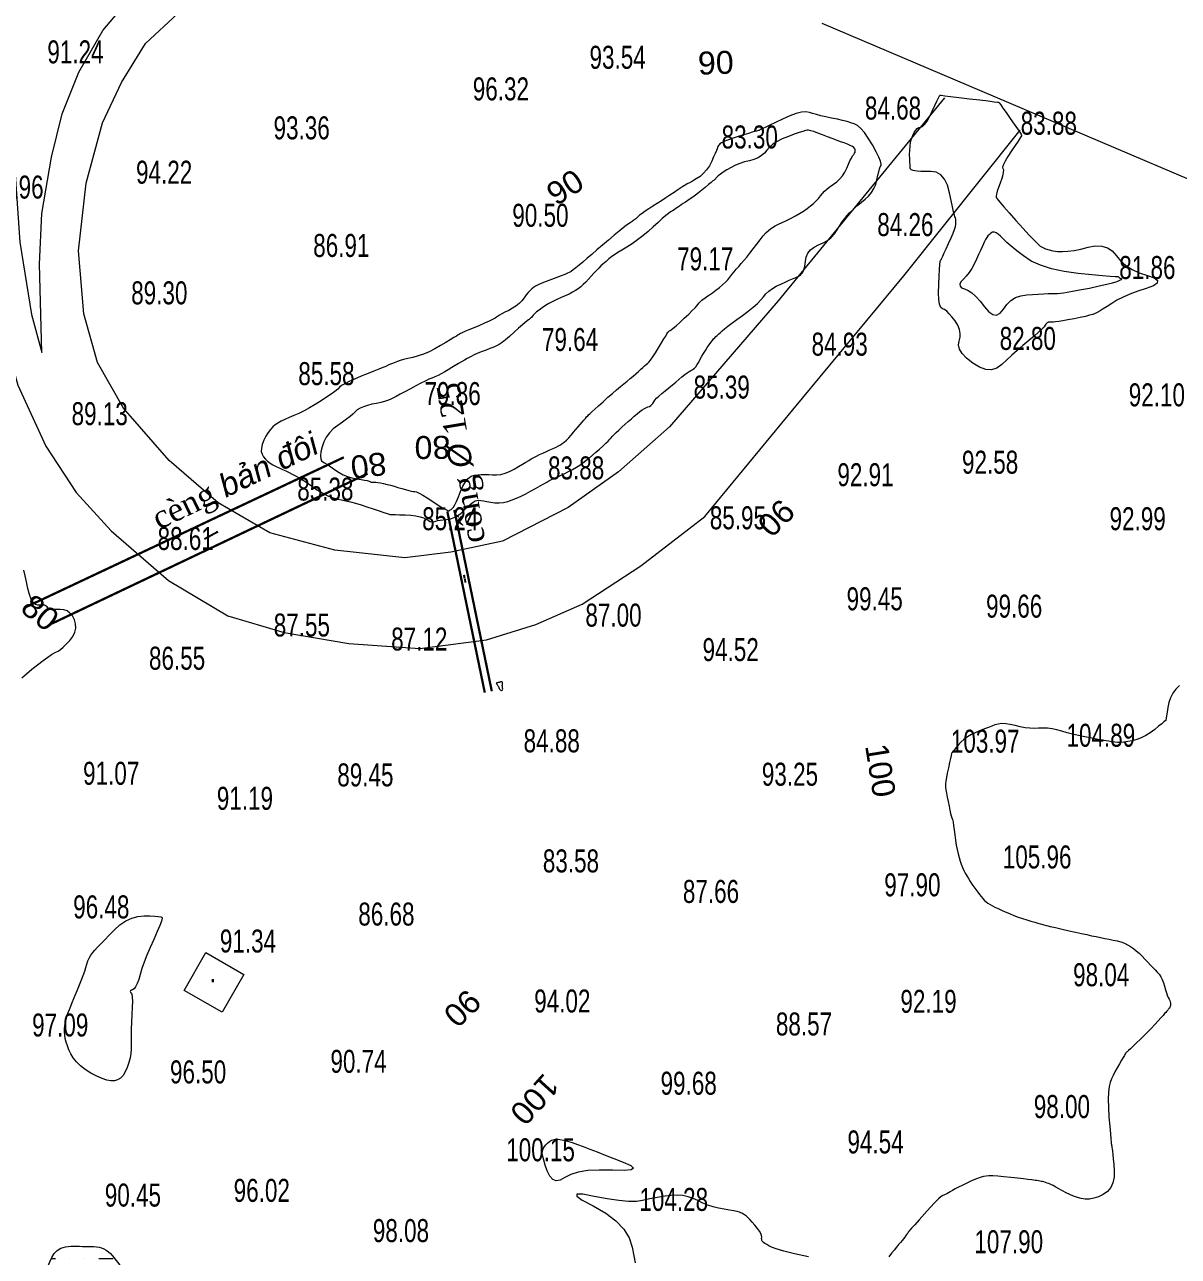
# Model space of a CAD drawing. Header units: metres. Extents: x 431726 to 434411, y 2469261 to 2472412.
# Drawn here: x 433082.1 to 433282.9, y 2471342.9 to 2471557.3 of the extents above; entities that cross this region are included whole.
import ezdxf
from ezdxf.enums import TextEntityAlignment as Align

# ---------------------------------------------------------------- set-up
doc = ezdxf.new("R2010")
doc.units = ezdxf.units.M
doc.header["$MEASUREMENT"] = 0
doc.linetypes.add('ACAD_ISO02W100', pattern=[15, 12, -3])
for name, color, linetype, lineweight in [('CAO DO', 8, 'Continuous', 18), ('cong-ks', 8, 'ACAD_ISO02W100', 18), ('duong nhua-ks', 8, 'Continuous', 18), ('GHICHUTHUYHE', 8, 'Continuous', 18), ('mat nuoc-ks', 8, 'DUONG_MEP_NUOC', 18), ('MH_DongMuc', 8, 'Continuous', 18), ('MH_DongMuc_Con', 8, 'Continuous', 18), ('nha cua-ks', 8, 'Continuous', 18)]:
    doc.layers.add(name, color=color, linetype=linetype, lineweight=lineweight)
doc.styles.add('ghi chu thuy he', font='VNTIMEI.TTF')
doc.styles.get("Standard").update_dxf_attribs({"font": 'arial.ttf'})
doc.styles.add('Style-STANDARD', font='STANDARD.shx')
doc.styles.add('THUY', font='VHARIALN.TTF')
doc.linetypes.add('DUONG_MEP_NUOC', pattern='A,0.2,[130,ltypeshp.shx,S=0.15,R=0,X=0,Y=0.15],0.05,[130,ltypeshp.shx,S=0.15,R=0,X=0,Y=0.15],1', length=1.25)
doc.dimstyles.get("Standard").update_dxf_attribs({"dimtxt": 0.18, "dimasz": 0.18, "dimexe": 0.18, "dimexo": 0.0625, "dimgap": 0.09, "dimtad": 0, "dimtih": 1, "dimtoh": 1, "dimdec": 4, "dimzin": 0, "dimdsep": 46, "dimtxsty": 'Standard', "dimcen": 0.09, "dimadec": 0, "dimazin": 0, "dimtfac": 1, "dimtdec": 4, "dimtofl": 0, "dimtmove": 0, "dimatfit": 3, "dimfxl": 1, "dimtolj": 1, "dimtzin": 0, "dimarcsym": 0})

# ---------------------------------------------------------------- blocks, each defined once
blk = doc.blocks.new('TerminatorOpen_0.5')
at = {"color": 0, "linetype": 'ByBlock', "lineweight": -2}
for q in [(-1, 0.25), (-1, 0), (-1, -0.25)]:
    blk.add_line((0, 0), q, dxfattribs=at)

msp = doc.modelspace()

# ---------------------------------------------------------------- hatches: boundary and pattern name
at = {"layer": 'mat nuoc-ks', "linetype": 'ACAD_ISO02W100'}
h = msp.add_hatch(dxfattribs=at)
h.set_pattern_fill('MUDST', color=8, scale=10, style=0)
edge = h.paths.add_edge_path()
edge.add_spline(control_points=[(433098.72, 2471309.45), (433102.47, 2471305.89), (433108.74, 2471300.28), (433116.8, 2471293.54), (433122.97, 2471291.61), (433127.12, 2471289.81), (433130.55, 2471291.77), (433133.35, 2471295.27), (433134.11, 2471300.7), (433136.2, 2471306.77), (433128.07, 2471315.87), (433115.46, 2471326.23), (433102.33, 2471335.78), (433096.24, 2471344.82), (433092.19, 2471344.51), (433086.98, 2471345.03), (433085.46, 2471338.15), (433083.49, 2471333.21), (433083.92, 2471326.14), (433091.17, 2471319.41), (433095.3, 2471312.7), (433098.72, 2471309.45)], knot_values=[0, 0, 0, 0, 15.511276, 25.548958, 30.628368, 35.254046, 37.902554, 41.80298, 48.307093, 54.379983, 59.186276, 82.328246, 104.726957, 108.609766, 112.403576, 116.186689, 122.733229, 129.180028, 133.174525, 142.909404, 157.045986, 157.045986, 157.045986, 157.045986], degree=3, periodic=0)
h.paths.add_polyline_path([(433105.41, 2471312.34), (433113.36, 2471312.34), (433113.36, 2471321.18), (433105.41, 2471321.18)], flags=24)

# ---------------------------------------------------------------- linework, layer by layer
at = {"layer": 'cong-ks', "color": 8, "ltscale": 0.05, "const_width": 0.4}
for points, elevation in [([(433137.68, 2471481.97), (433082.4, 2471455.93)], 79.42), ([(433086.84, 2471453.02), (433141.81, 2471479.13)], 79.82)]:
    msp.add_lwpolyline(points, dxfattribs=dict(at, elevation=elevation))
for points in [[(433162.21, 2471441), (433155.69, 2471472.55)], [(433163.43, 2471441.25), (433156.91, 2471472.81)]]:
    msp.add_lwpolyline(points, dxfattribs=at)
at = {"layer": 'duong nhua-ks', "color": 8, "lineweight": 0}
for points in [[(433080.35, 2471539.43), (433080.47, 2471531.19), (433081.27, 2471519.39), (433083.33, 2471506.82), (433085.08, 2471500.2), (433084.71, 2471515.6), (433085.12, 2471524.43), (433086.79, 2471534.21), (433088.64, 2471541.74), (433091.53, 2471549.02), (433095.7, 2471556.26), (433101.14, 2471562.67)], [(433242.23, 2471544.53), (433213.26, 2471509.21), (433194.37, 2471487.26), (433185.49, 2471479.42), (433176.7, 2471473.25), (433165.3, 2471467.4), (433156.31, 2471465.45), (433148.3, 2471464.47), (433136.11, 2471465.8), (433124.8, 2471468.84), (433115.81, 2471474.02), (433107.26, 2471481.4), (433099.33, 2471490.53), (433094.8, 2471498.49), (433092.39, 2471506.96), (433091.5, 2471517.93), (433092.84, 2471529.66), (433095.69, 2471540.18), (433098.98, 2471547.2), (433103.16, 2471553.98), (433108.77, 2471559.22)], [(433220.89, 2471557.52), (433251.04, 2471544.73), (433287.61, 2471529.15)], [(433073.98, 2471530), (433075.01, 2471518.32), (433076.6, 2471509.9), (433080.91, 2471494.55), (433085.79, 2471483.88), (433091.05, 2471475.82), (433097.18, 2471469.15), (433107.16, 2471460.5), (433117.46, 2471454.4), (433127.27, 2471451.45), (433138.52, 2471449.55), (433150.91, 2471448.69), (433162.49, 2471450.21), (433171.07, 2471452.88), (433179.17, 2471456.4), (433189.37, 2471463.06), (433200.54, 2471471.66), (433215.85, 2471490.24), (433235.17, 2471513.57), (433255.41, 2471538.89)]]:
    msp.add_lwpolyline(points, dxfattribs=at)
at = {"layer": 'mat nuoc-ks', "color": 8, "lineweight": 0, "start_tangent": (0.724939, -0.688813), "end_tangent": (0.724939, -0.688813)}
msp.add_spline([(433098.72, 2471309.45), (433110.25, 2471299.08), (433118.44, 2471293.27), (433123.18, 2471291.44), (433127.7, 2471290.47), (433130.07, 2471291.65), (433132.55, 2471294.66), (433134.38, 2471300.91), (433135.13, 2471306.93), (433132.44, 2471310.91), (433115.09, 2471326.23), (433098.62, 2471341.41), (433095.92, 2471344.2), (433092.16, 2471344.63), (433088.39, 2471344.31), (433085.37, 2471338.5), (433083.76, 2471332.26), (433084.08, 2471328.28), (433089.68, 2471320.32), (433098.72, 2471309.45)], degree=3, dxfattribs=at)
at = {"layer": 'MH_DongMuc_Con', "color": 8, "lineweight": 0}
for points, elevation in [([(433248.4, 2471544.16), (433249.83, 2471543.99), (433250.86, 2471543.86), (433251.48, 2471543.78), (433251.69, 2471543.76), (433251.78, 2471543.64), (433252.02, 2471543.3), (433252.41, 2471542.74), (433252.96, 2471541.96), (433253.66, 2471540.96), (433254.37, 2471539.95), (433254.92, 2471539.15), (433255.32, 2471538.57), (433255.57, 2471538.21), (433255.66, 2471538.05), (433255.61, 2471537.91), (433255.41, 2471537.55), (433255.05, 2471537), (433254.55, 2471536.24), (433253.9, 2471535.28), (433253.26, 2471534.31), (433252.78, 2471533.52), (433252.48, 2471532.91), (433252.35, 2471532.47), (433252.4, 2471532.22), (433252.48, 2471531.99), (433252.47, 2471531.62), (433252.37, 2471531.11), (433252.19, 2471530.47), (433251.91, 2471529.69), (433251.63, 2471528.91), (433251.42, 2471528.28), (433251.29, 2471527.78), (433251.23, 2471527.43), (433251.25, 2471527.21), (433251.43, 2471526.94), (433251.86, 2471526.39), (433252.55, 2471525.58), (433253.49, 2471524.51), (433254.68, 2471523.17), (433255.9, 2471521.81), (433256.93, 2471520.69), (433257.78, 2471519.81), (433258.44, 2471519.16), (433258.91, 2471518.74), (433259.34, 2471518.47), (433259.84, 2471518.24), (433260.44, 2471518.05), (433261.12, 2471517.9), (433261.9, 2471517.8), (433262.76, 2471517.76), (433263.73, 2471517.82), (433264.79, 2471517.96), (433265.96, 2471518.2), (433267.23, 2471518.53), (433268.48, 2471518.77), (433269.6, 2471518.74), (433270.59, 2471518.45), (433271.45, 2471517.88), (433272.17, 2471517.04), (433272.91, 2471516.13), (433273.82, 2471515.33), (433274.9, 2471514.64), (433276.14, 2471514.06), (433277.55, 2471513.59), (433278.74, 2471513.18), (433279.31, 2471512.75), (433279.27, 2471512.3), (433278.62, 2471511.84), (433277.36, 2471511.37), (433275.87, 2471510.88), (433274.52, 2471510.37), (433273.31, 2471509.85), (433272.26, 2471509.31), (433271.35, 2471508.76), (433270.56, 2471508.24), (433269.88, 2471507.8), (433269.31, 2471507.45), (433268.83, 2471507.19), (433268.46, 2471507), (433268.06, 2471506.85), (433267.5, 2471506.68), (433266.76, 2471506.5), (433265.86, 2471506.29), (433264.79, 2471506.07), (433263.73, 2471505.87), (433262.84, 2471505.71), (433262.12, 2471505.59), (433261.58, 2471505.52), (433261.22, 2471505.5), (433260.96, 2471505.5), (433260.74, 2471505.49), (433260.56, 2471505.49), (433260.41, 2471505.48), (433260.3, 2471505.48), (433260.21, 2471505.45), (433260.11, 2471505.39), (433260, 2471505.28), (433259.89, 2471505.14), (433259.77, 2471504.95), (433259.56, 2471504.68), (433259.17, 2471504.28), (433258.59, 2471503.74), (433257.83, 2471503.08), (433256.89, 2471502.28), (433255.88, 2471501.42), (433254.91, 2471500.57), (433253.98, 2471499.74), (433253.09, 2471498.93), (433252.24, 2471498.13), (433251.37, 2471497.5), (433250.43, 2471497.22), (433249.41, 2471497.26), (433248.31, 2471497.65), (433247.15, 2471498.37), (433246.09, 2471499.23), (433245.32, 2471500.04), (433244.85, 2471500.81), (433244.67, 2471501.53), (433244.78, 2471502.2), (433244.96, 2471502.86), (433244.98, 2471503.54), (433244.83, 2471504.24), (433244.53, 2471504.97), (433244.07, 2471505.71), (433243.54, 2471506.4), (433243.06, 2471506.96), (433242.63, 2471507.38), (433242.24, 2471507.67), (433241.89, 2471507.82), (433241.6, 2471508.06), (433241.39, 2471508.61), (433241.26, 2471509.46), (433241.2, 2471510.61), (433241.22, 2471512.07), (433241.28, 2471513.52), (433241.34, 2471514.67), (433241.4, 2471515.5), (433241.46, 2471516.02), (433241.52, 2471516.23), (433241.57, 2471516.28), (433241.62, 2471516.34), (433241.66, 2471516.39), (433241.69, 2471516.44), (433241.72, 2471516.5), (433241.79, 2471516.64), (433241.94, 2471516.99), (433242.19, 2471517.53), (433242.53, 2471518.26), (433242.96, 2471519.19), (433243.39, 2471520.14), (433243.73, 2471520.95), (433243.98, 2471521.63), (433244.14, 2471522.16), (433244.21, 2471522.55), (433244.22, 2471522.86), (433244.21, 2471523.14), (433244.18, 2471523.39), (433244.13, 2471523.62), (433244.05, 2471523.81), (433243.95, 2471524.13), (433243.8, 2471524.7), (433243.62, 2471525.54), (433243.39, 2471526.64), (433243.12, 2471528), (433242.75, 2471529.34), (433242.24, 2471530.38), (433241.58, 2471531.13), (433240.78, 2471531.57), (433239.83, 2471531.72), (433238.89, 2471531.72), (433238.11, 2471531.74), (433237.5, 2471531.77), (433237.06, 2471531.82), (433236.78, 2471531.87), (433236.6, 2471531.94), (433236.45, 2471532.03), (433236.35, 2471532.12), (433236.28, 2471532.24), (433236.26, 2471532.36), (433236.24, 2471532.56), (433236.23, 2471532.89), (433236.22, 2471533.34), (433236.2, 2471533.93), (433236.17, 2471534.64), (433236.18, 2471535.4), (433236.23, 2471536.11), (433236.34, 2471536.79), (433236.5, 2471537.41), (433236.72, 2471538), (433236.96, 2471538.51), (433237.22, 2471538.91), (433237.5, 2471539.2), (433237.79, 2471539.37), (433238.09, 2471539.44), (433238.42, 2471539.56), (433238.78, 2471539.89), (433239.19, 2471540.45), (433239.63, 2471541.22), (433240.11, 2471542.22), (433240.56, 2471543.21), (433240.92, 2471543.98), (433241.18, 2471544.54), (433241.35, 2471544.87), (433241.42, 2471544.99), (433241.64, 2471544.97), (433242.27, 2471544.9), (433243.3, 2471544.78), (433244.73, 2471544.6), (433246.57, 2471544.38), (433248.4, 2471544.16)], 84), ([(433212.83, 2471540.25), (433211.84, 2471539.78), (433211.11, 2471539.44), (433210.63, 2471539.22), (433210.4, 2471539.12), (433210.3, 2471539.08), (433210.22, 2471539.04), (433210.15, 2471539.01), (433210.11, 2471538.97), (433210.08, 2471538.94), (433210.04, 2471538.91), (433209.96, 2471538.87), (433209.85, 2471538.84), (433209.7, 2471538.8), (433209.52, 2471538.75), (433209.23, 2471538.68), (433208.77, 2471538.54), (433208.12, 2471538.35), (433207.29, 2471538.09), (433206.29, 2471537.78), (433205.29, 2471537.45), (433204.48, 2471537.16), (433203.85, 2471536.91), (433203.41, 2471536.69), (433203.15, 2471536.51), (433203.01, 2471536.36), (433202.89, 2471536.21), (433202.8, 2471536.08), (433202.74, 2471535.96), (433202.7, 2471535.84), (433202.64, 2471535.66), (433202.52, 2471535.34), (433202.32, 2471534.87), (433202.05, 2471534.26), (433201.71, 2471533.51), (433201.31, 2471532.72), (433200.83, 2471532.02), (433200.29, 2471531.4), (433199.68, 2471530.87), (433199, 2471530.42), (433198.35, 2471530.05), (433197.84, 2471529.76), (433197.45, 2471529.55), (433197.2, 2471529.41), (433197.08, 2471529.35), (433196.96, 2471529.29), (433196.7, 2471529.12), (433196.32, 2471528.87), (433195.8, 2471528.52), (433195.16, 2471528.08), (433194.44, 2471527.6), (433193.71, 2471527.11), (433192.98, 2471526.63), (433192.23, 2471526.16), (433191.47, 2471525.68), (433190.76, 2471525.23), (433190.13, 2471524.81), (433189.59, 2471524.43), (433189.15, 2471524.09), (433188.8, 2471523.78), (433188.49, 2471523.5), (433188.18, 2471523.24), (433187.86, 2471523), (433187.54, 2471522.78), (433187.23, 2471522.58), (433186.83, 2471522.31), (433186.28, 2471521.9), (433185.59, 2471521.34), (433184.74, 2471520.64), (433183.74, 2471519.78), (433182.7, 2471518.89), (433181.74, 2471518.06), (433180.85, 2471517.29), (433180.04, 2471516.6), (433179.3, 2471515.96), (433178.65, 2471515.41), (433178.08, 2471514.95), (433177.61, 2471514.59), (433177.22, 2471514.32), (433176.92, 2471514.15), (433176.6, 2471514), (433176.12, 2471513.81), (433175.5, 2471513.56), (433174.74, 2471513.26), (433173.83, 2471512.92), (433172.92, 2471512.57), (433172.15, 2471512.25), (433171.52, 2471511.97), (433171.04, 2471511.73), (433170.7, 2471511.52), (433170.41, 2471511.3), (433170.11, 2471511.01), (433169.78, 2471510.65), (433169.44, 2471510.23), (433169.07, 2471509.73), (433168.65, 2471509.22), (433168.18, 2471508.74), (433167.64, 2471508.3), (433167.03, 2471507.9), (433166.37, 2471507.54), (433165.72, 2471507.22), (433165.19, 2471506.94), (433164.76, 2471506.7), (433164.45, 2471506.5), (433164.25, 2471506.34), (433164.01, 2471506.18), (433163.58, 2471505.95), (433162.97, 2471505.65), (433162.16, 2471505.3), (433161.18, 2471504.87), (433160.2, 2471504.46), (433159.42, 2471504.14), (433158.85, 2471503.9), (433158.49, 2471503.75), (433158.32, 2471503.68), (433158.25, 2471503.65), (433158.14, 2471503.59), (433157.99, 2471503.51), (433157.81, 2471503.4), (433157.6, 2471503.27), (433157.29, 2471503.08), (433156.82, 2471502.8), (433156.2, 2471502.43), (433155.43, 2471501.96), (433154.5, 2471501.4), (433153.51, 2471500.84), (433152.52, 2471500.35), (433151.56, 2471499.94), (433150.6, 2471499.61), (433149.67, 2471499.36), (433148.81, 2471499.16), (433148.08, 2471498.97), (433147.49, 2471498.81), (433147.04, 2471498.67), (433146.72, 2471498.55), (433146.45, 2471498.43), (433146.14, 2471498.3), (433145.79, 2471498.15), (433145.4, 2471497.98), (433144.97, 2471497.8), (433144.44, 2471497.58), (433143.74, 2471497.29), (433142.89, 2471496.95), (433141.88, 2471496.54), (433140.7, 2471496.07), (433139.55, 2471495.59), (433138.59, 2471495.16), (433137.84, 2471494.78), (433137.29, 2471494.44), (433136.93, 2471494.15), (433136.6, 2471493.84), (433136.12, 2471493.45), (433135.47, 2471492.98), (433134.67, 2471492.43), (433133.71, 2471491.79), (433132.69, 2471491.15), (433131.71, 2471490.57), (433130.76, 2471490.06), (433129.85, 2471489.61), (433128.98, 2471489.24), (433128.16, 2471488.9), (433127.43, 2471488.57), (433126.78, 2471488.24), (433126.21, 2471487.92), (433125.73, 2471487.61), (433125.3, 2471487.26), (433124.89, 2471486.81), (433124.49, 2471486.28), (433124.11, 2471485.66), (433123.76, 2471484.95), (433123.47, 2471484.22), (433123.32, 2471483.57), (433123.31, 2471482.99), (433123.43, 2471482.49), (433123.68, 2471482.05), (433124.02, 2471481.66), (433124.41, 2471481.3), (433124.85, 2471480.97), (433125.34, 2471480.66), (433125.87, 2471480.39), (433126.43, 2471480.13), (433127, 2471479.86), (433127.56, 2471479.6), (433128.13, 2471479.33), (433128.7, 2471479.06), (433129.28, 2471478.76), (433129.91, 2471478.4), (433130.58, 2471477.99), (433131.28, 2471477.53), (433132.02, 2471477.01), (433132.75, 2471476.49), (433133.41, 2471476.06), (433134, 2471475.7), (433134.53, 2471475.42), (433134.99, 2471475.21), (433135.46, 2471475.04), (433135.99, 2471474.87), (433136.6, 2471474.7), (433137.27, 2471474.54), (433138.01, 2471474.37), (433138.83, 2471474.19), (433139.71, 2471473.96), (433140.67, 2471473.68), (433141.7, 2471473.36), (433142.8, 2471473), (433143.82, 2471472.65), (433144.62, 2471472.38), (433145.19, 2471472.19), (433145.54, 2471472.07), (433145.66, 2471472.03), (433145.77, 2471472.02), (433146.1, 2471472.01), (433146.64, 2471471.99), (433147.39, 2471471.97), (433148.35, 2471471.94), (433149.35, 2471471.88), (433150.22, 2471471.78), (433150.95, 2471471.63), (433151.55, 2471471.43), (433152.02, 2471471.19), (433152.39, 2471470.96), (433152.72, 2471470.81), (433153.01, 2471470.72), (433153.25, 2471470.71), (433153.45, 2471470.78), (433153.67, 2471470.87), (433153.99, 2471470.96), (433154.42, 2471471.04), (433154.94, 2471471.1), (433155.57, 2471471.16), (433156.23, 2471471.27), (433156.88, 2471471.49), (433157.51, 2471471.83), (433158.11, 2471472.27), (433158.7, 2471472.83), (433159.25, 2471473.39), (433159.74, 2471473.83), (433160.16, 2471474.16), (433160.51, 2471474.37), (433160.81, 2471474.47), (433161.11, 2471474.48), (433161.51, 2471474.46), (433162, 2471474.4), (433162.58, 2471474.3), (433163.25, 2471474.17), (433163.97, 2471474.06), (433164.71, 2471474.04), (433165.45, 2471474.11), (433166.2, 2471474.28), (433166.96, 2471474.54), (433167.74, 2471474.86), (433168.54, 2471475.23), (433169.36, 2471475.63), (433170.19, 2471476.07), (433171.04, 2471476.54), (433171.84, 2471477), (433172.49, 2471477.37), (433173, 2471477.66), (433173.37, 2471477.86), (433173.6, 2471477.98), (433173.83, 2471478.08), (433174.18, 2471478.25), (433174.66, 2471478.48), (433175.27, 2471478.76), (433176.01, 2471479.11), (433176.78, 2471479.48), (433177.5, 2471479.86), (433178.15, 2471480.24), (433178.75, 2471480.62), (433179.29, 2471481), (433179.82, 2471481.4), (433180.37, 2471481.84), (433180.94, 2471482.32), (433181.54, 2471482.84), (433182.17, 2471483.39), (433182.76, 2471483.93), (433183.26, 2471484.4), (433183.66, 2471484.79), (433183.97, 2471485.1), (433184.19, 2471485.34), (433184.4, 2471485.58), (433184.69, 2471485.89), (433185.07, 2471486.26), (433185.52, 2471486.69), (433186.07, 2471487.2), (433186.64, 2471487.72), (433187.19, 2471488.22), (433187.73, 2471488.69), (433188.24, 2471489.14), (433188.74, 2471489.55), (433189.2, 2471489.93), (433189.63, 2471490.23), (433190, 2471490.47), (433190.34, 2471490.64), (433190.62, 2471490.74), (433190.88, 2471490.83), (433191.11, 2471490.96), (433191.31, 2471491.13), (433191.49, 2471491.34), (433191.64, 2471491.6), (433191.82, 2471491.89), (433192.12, 2471492.24), (433192.52, 2471492.63), (433193.02, 2471493.07), (433193.62, 2471493.56), (433194.26, 2471494.07), (433194.88, 2471494.56), (433195.46, 2471495.04), (433196.01, 2471495.5), (433196.53, 2471495.95), (433197.01, 2471496.36), (433197.42, 2471496.68), (433197.78, 2471496.93), (433198.07, 2471497.1), (433198.3, 2471497.18), (433198.51, 2471497.28), (433198.73, 2471497.46), (433198.96, 2471497.73), (433199.2, 2471498.1), (433199.45, 2471498.55), (433199.71, 2471499.05), (433199.99, 2471499.55), (433200.29, 2471500.06), (433200.61, 2471500.56), (433200.94, 2471501.07), (433201.27, 2471501.54), (433201.56, 2471501.95), (433201.82, 2471502.29), (433202.05, 2471502.57), (433202.24, 2471502.78), (433202.44, 2471502.97), (433202.67, 2471503.18), (433202.93, 2471503.43), (433203.22, 2471503.69), (433203.54, 2471503.99), (433203.95, 2471504.34), (433204.51, 2471504.78), (433205.22, 2471505.32), (433206.07, 2471505.94), (433207.08, 2471506.66), (433208.08, 2471507.41), (433208.95, 2471508.1), (433209.68, 2471508.75), (433210.28, 2471509.36), (433210.73, 2471509.91), (433211.16, 2471510.43), (433211.67, 2471510.91), (433212.27, 2471511.35), (433212.95, 2471511.76), (433213.72, 2471512.13), (433214.49, 2471512.46), (433215.18, 2471512.77), (433215.8, 2471513.03), (433216.34, 2471513.26), (433216.79, 2471513.46), (433217.18, 2471513.7), (433217.49, 2471514.08), (433217.74, 2471514.59), (433217.91, 2471515.24), (433218.01, 2471516.02), (433218.15, 2471516.82), (433218.45, 2471517.5), (433218.91, 2471518.08), (433219.53, 2471518.56), (433220.31, 2471518.92), (433221.13, 2471519.28), (433221.86, 2471519.72), (433222.51, 2471520.25), (433223.08, 2471520.87), (433223.56, 2471521.57), (433224, 2471522.29), (433224.44, 2471522.94), (433224.86, 2471523.52), (433225.28, 2471524.04), (433225.7, 2471524.5), (433226.14, 2471524.93), (433226.63, 2471525.38), (433227.17, 2471525.86), (433227.76, 2471526.35), (433228.4, 2471526.87), (433229.01, 2471527.42), (433229.53, 2471528.04), (433229.95, 2471528.73), (433230.26, 2471529.47), (433230.47, 2471530.28), (433230.63, 2471531.05), (433230.79, 2471531.68), (433230.93, 2471532.17), (433231.06, 2471532.52), (433231.19, 2471532.74), (433231.23, 2471533), (433231.1, 2471533.49), (433230.8, 2471534.21), (433230.33, 2471535.16), (433229.68, 2471536.34), (433228.97, 2471537.52), (433228.3, 2471538.48), (433227.67, 2471539.22), (433227.08, 2471539.74), (433226.53, 2471540.03), (433225.95, 2471540.21), (433225.27, 2471540.4), (433224.48, 2471540.6), (433223.59, 2471540.8), (433222.59, 2471541.01), (433221.6, 2471541.22), (433220.71, 2471541.42), (433219.94, 2471541.62), (433219.27, 2471541.81), (433218.71, 2471542), (433218.12, 2471542.1), (433217.36, 2471542.04), (433216.43, 2471541.81), (433215.33, 2471541.41), (433214.06, 2471540.84), (433212.83, 2471540.25)], 84), ([(433220.18, 2471538.41), (433219.5, 2471538.65), (433218.96, 2471538.81), (433218.57, 2471538.9), (433218.32, 2471538.91), (433218.04, 2471538.84), (433217.58, 2471538.7), (433216.92, 2471538.48), (433216.08, 2471538.19), (433215.05, 2471537.82), (433214, 2471537.4), (433213.1, 2471536.95), (433212.35, 2471536.47), (433211.75, 2471535.97), (433211.31, 2471535.43), (433210.89, 2471534.92), (433210.38, 2471534.47), (433209.77, 2471534.11), (433209.07, 2471533.81), (433208.27, 2471533.59), (433207.44, 2471533.38), (433206.63, 2471533.11), (433205.85, 2471532.79), (433205.1, 2471532.42), (433204.37, 2471531.99), (433203.73, 2471531.57), (433203.22, 2471531.22), (433202.84, 2471530.95), (433202.6, 2471530.75), (433202.49, 2471530.62), (433202.45, 2471530.53), (433202.4, 2471530.46), (433202.35, 2471530.4), (433202.3, 2471530.35), (433202.25, 2471530.31), (433202.14, 2471530.23), (433201.92, 2471530.06), (433201.59, 2471529.78), (433201.14, 2471529.42), (433200.59, 2471528.95), (433199.99, 2471528.46), (433199.43, 2471528.01), (433198.91, 2471527.61), (433198.42, 2471527.25), (433197.96, 2471526.93), (433197.54, 2471526.65), (433197.14, 2471526.38), (433196.76, 2471526.13), (433196.42, 2471525.89), (433196.09, 2471525.67), (433195.78, 2471525.46), (433195.47, 2471525.25), (433195.17, 2471525.05), (433194.86, 2471524.86), (433194.56, 2471524.67), (433194.2, 2471524.41), (433193.71, 2471524.03), (433193.11, 2471523.51), (433192.39, 2471522.86), (433191.54, 2471522.08), (433190.64, 2471521.27), (433189.72, 2471520.5), (433188.8, 2471519.8), (433187.87, 2471519.15), (433186.94, 2471518.56), (433186.07, 2471518.04), (433185.35, 2471517.59), (433184.77, 2471517.21), (433184.34, 2471516.91), (433184.05, 2471516.69), (433183.82, 2471516.49), (433183.58, 2471516.28), (433183.31, 2471516.06), (433183.03, 2471515.82), (433182.74, 2471515.56), (433182.41, 2471515.27), (433182.05, 2471514.91), (433181.65, 2471514.5), (433181.22, 2471514.03), (433180.75, 2471513.5), (433180.27, 2471512.96), (433179.81, 2471512.47), (433179.35, 2471512.04), (433178.91, 2471511.65), (433178.48, 2471511.31), (433178.02, 2471511), (433177.49, 2471510.69), (433176.9, 2471510.38), (433176.23, 2471510.07), (433175.5, 2471509.76), (433174.75, 2471509.44), (433174.05, 2471509.11), (433173.38, 2471508.75), (433172.76, 2471508.38), (433172.18, 2471507.98), (433171.67, 2471507.6), (433171.24, 2471507.26), (433170.89, 2471506.96), (433170.63, 2471506.71), (433170.45, 2471506.5), (433170.32, 2471506.32), (433170.19, 2471506.17), (433170.06, 2471506.05), (433169.93, 2471505.95), (433169.8, 2471505.87), (433169.6, 2471505.74), (433169.25, 2471505.45), (433168.75, 2471505.02), (433168.1, 2471504.45), (433167.31, 2471503.72), (433166.5, 2471502.99), (433165.8, 2471502.4), (433165.21, 2471501.93), (433164.74, 2471501.61), (433164.38, 2471501.41), (433164.03, 2471501.27), (433163.59, 2471501.09), (433163.07, 2471500.88), (433162.45, 2471500.64), (433161.74, 2471500.36), (433161.02, 2471500.07), (433160.35, 2471499.78), (433159.73, 2471499.48), (433159.17, 2471499.19), (433158.66, 2471498.9), (433158.16, 2471498.59), (433157.63, 2471498.27), (433157.07, 2471497.93), (433156.48, 2471497.57), (433155.86, 2471497.19), (433155.24, 2471496.83), (433154.64, 2471496.5), (433154.07, 2471496.21), (433153.53, 2471495.97), (433153.02, 2471495.76), (433152.46, 2471495.54), (433151.81, 2471495.24), (433151.06, 2471494.87), (433150.2, 2471494.42), (433149.25, 2471493.9), (433148.3, 2471493.37), (433147.48, 2471492.93), (433146.77, 2471492.56), (433146.18, 2471492.27), (433145.72, 2471492.05), (433145.27, 2471491.88), (433144.73, 2471491.7), (433144.1, 2471491.53), (433143.38, 2471491.36), (433142.57, 2471491.19), (433141.77, 2471491.01), (433141.08, 2471490.78), (433140.49, 2471490.52), (433140, 2471490.21), (433139.62, 2471489.87), (433139.24, 2471489.48), (433138.75, 2471489.05), (433138.16, 2471488.58), (433137.45, 2471488.07), (433136.64, 2471487.52), (433135.84, 2471486.91), (433135.16, 2471486.23), (433134.61, 2471485.48), (433134.18, 2471484.66), (433133.88, 2471483.77), (433133.69, 2471482.93), (433133.61, 2471482.25), (433133.64, 2471481.72), (433133.76, 2471481.36), (433134, 2471481.17), (433134.32, 2471481.01), (433134.7, 2471480.79), (433135.15, 2471480.51), (433135.67, 2471480.15), (433136.25, 2471479.72), (433136.88, 2471479.3), (433137.57, 2471478.94), (433138.3, 2471478.64), (433139.08, 2471478.41), (433139.9, 2471478.24), (433140.67, 2471478.12), (433141.29, 2471478), (433141.75, 2471477.91), (433142.06, 2471477.82), (433142.21, 2471477.75), (433142.29, 2471477.69), (433142.39, 2471477.65), (433142.5, 2471477.63), (433142.63, 2471477.63), (433142.77, 2471477.65), (433142.97, 2471477.66), (433143.25, 2471477.64), (433143.61, 2471477.59), (433144.07, 2471477.51), (433144.6, 2471477.39), (433145.19, 2471477.25), (433145.81, 2471477.09), (433146.44, 2471476.92), (433147.1, 2471476.74), (433147.78, 2471476.54), (433148.42, 2471476.36), (433148.97, 2471476.21), (433149.42, 2471476.1), (433149.77, 2471476.04), (433150.03, 2471476.01), (433150.32, 2471475.94), (433150.78, 2471475.72), (433151.4, 2471475.37), (433152.19, 2471474.89), (433153.15, 2471474.26), (433154.09, 2471473.64), (433154.85, 2471473.18), (433155.41, 2471472.86), (433155.79, 2471472.69), (433155.98, 2471472.67), (433156.09, 2471472.73), (433156.2, 2471472.81), (433156.33, 2471472.89), (433156.46, 2471472.99), (433156.61, 2471473.1), (433156.79, 2471473.31), (433157.01, 2471473.71), (433157.29, 2471474.29), (433157.61, 2471475.06), (433157.97, 2471476.01), (433158.38, 2471476.96), (433158.83, 2471477.72), (433159.32, 2471478.28), (433159.84, 2471478.66), (433160.4, 2471478.84), (433160.99, 2471478.91), (433161.6, 2471478.95), (433162.23, 2471478.96), (433162.89, 2471478.95), (433163.56, 2471478.9), (433164.26, 2471478.9), (433164.98, 2471479), (433165.73, 2471479.2), (433166.51, 2471479.52), (433167.31, 2471479.93), (433168.08, 2471480.38), (433168.76, 2471480.78), (433169.36, 2471481.14), (433169.88, 2471481.44), (433170.3, 2471481.7), (433170.72, 2471481.93), (433171.19, 2471482.18), (433171.71, 2471482.44), (433172.29, 2471482.71), (433172.93, 2471482.99), (433173.56, 2471483.26), (433174.12, 2471483.52), (433174.61, 2471483.75), (433175.03, 2471483.95), (433175.37, 2471484.14), (433175.7, 2471484.35), (433176.05, 2471484.62), (433176.42, 2471484.96), (433176.82, 2471485.37), (433177.25, 2471485.84), (433177.67, 2471486.34), (433178.08, 2471486.81), (433178.46, 2471487.25), (433178.81, 2471487.68), (433179.15, 2471488.08), (433179.45, 2471488.44), (433179.72, 2471488.75), (433179.94, 2471489.01), (433180.13, 2471489.21), (433180.29, 2471489.36), (433180.49, 2471489.55), (433180.85, 2471489.87), (433181.35, 2471490.33), (433182, 2471490.92), (433182.8, 2471491.65), (433183.65, 2471492.41), (433184.43, 2471493.1), (433185.15, 2471493.73), (433185.82, 2471494.29), (433186.42, 2471494.78), (433186.98, 2471495.24), (433187.51, 2471495.68), (433188.02, 2471496.1), (433188.49, 2471496.51), (433188.94, 2471496.91), (433189.36, 2471497.28), (433189.72, 2471497.6), (433190.04, 2471497.87), (433190.31, 2471498.1), (433190.53, 2471498.28), (433190.77, 2471498.51), (433191.08, 2471498.9), (433191.46, 2471499.45), (433191.92, 2471500.15), (433192.45, 2471501.01), (433192.96, 2471501.87), (433193.38, 2471502.56), (433193.7, 2471503.08), (433193.91, 2471503.43), (433194.03, 2471503.62), (433194.1, 2471503.73), (433194.18, 2471503.82), (433194.27, 2471503.9), (433194.37, 2471503.96), (433194.48, 2471504.02), (433194.67, 2471504.15), (433195.01, 2471504.43), (433195.5, 2471504.85), (433196.14, 2471505.43), (433196.92, 2471506.16), (433197.7, 2471506.9), (433198.33, 2471507.51), (433198.81, 2471508), (433199.15, 2471508.36), (433199.33, 2471508.6), (433199.46, 2471508.77), (433199.61, 2471508.94), (433199.79, 2471509.12), (433199.99, 2471509.29), (433200.22, 2471509.47), (433200.51, 2471509.67), (433200.87, 2471509.93), (433201.32, 2471510.25), (433201.84, 2471510.62), (433202.45, 2471511.06), (433203.06, 2471511.52), (433203.61, 2471511.97), (433204.1, 2471512.43), (433204.53, 2471512.88), (433204.89, 2471513.33), (433205.23, 2471513.78), (433205.6, 2471514.25), (433205.99, 2471514.72), (433206.41, 2471515.2), (433206.85, 2471515.7), (433207.32, 2471516.23), (433207.82, 2471516.83), (433208.36, 2471517.5), (433208.94, 2471518.25), (433209.55, 2471519.06), (433210.14, 2471519.84), (433210.68, 2471520.5), (433211.16, 2471521.03), (433211.57, 2471521.44), (433211.92, 2471521.72), (433212.3, 2471521.96), (433212.76, 2471522.23), (433213.33, 2471522.52), (433213.99, 2471522.85), (433214.74, 2471523.2), (433215.53, 2471523.58), (433216.28, 2471523.97), (433217, 2471524.39), (433217.68, 2471524.81), (433218.32, 2471525.26), (433218.92, 2471525.71), (433219.45, 2471526.16), (433219.91, 2471526.6), (433220.31, 2471527.04), (433220.64, 2471527.47), (433220.97, 2471527.89), (433221.36, 2471528.31), (433221.82, 2471528.71), (433222.34, 2471529.11), (433222.92, 2471529.5), (433223.51, 2471529.92), (433224.03, 2471530.41), (433224.49, 2471530.97), (433224.89, 2471531.61), (433225.22, 2471532.31), (433225.52, 2471533), (433225.78, 2471533.58), (433226.03, 2471534.05), (433226.24, 2471534.42), (433226.44, 2471534.68), (433226.59, 2471534.89), (433226.68, 2471535.09), (433226.71, 2471535.29), (433226.69, 2471535.49), (433226.62, 2471535.68), (433226.46, 2471535.87), (433226.2, 2471536.06), (433225.83, 2471536.26), (433225.36, 2471536.47), (433224.79, 2471536.68), (433224.14, 2471536.9), (433223.43, 2471537.16), (433222.68, 2471537.44), (433221.86, 2471537.75), (433221, 2471538.1), (433220.18, 2471538.41)], 82), ([(433250.05, 2471520.76), (433249.8, 2471520.5), (433249.58, 2471520.22), (433249.38, 2471519.9), (433249.2, 2471519.55), (433249.01, 2471519.14), (433248.78, 2471518.62), (433248.5, 2471517.99), (433248.18, 2471517.26), (433247.81, 2471516.43), (433247.41, 2471515.58), (433246.98, 2471514.8), (433246.52, 2471514.11), (433246.03, 2471513.49), (433245.52, 2471512.95), (433245.1, 2471512.48), (433244.91, 2471512.08), (433244.95, 2471511.74), (433245.22, 2471511.48), (433245.71, 2471511.28), (433246.34, 2471511.02), (433247, 2471510.59), (433247.7, 2471509.96), (433248.43, 2471509.16), (433249.19, 2471508.17), (433249.94, 2471507.29), (433250.65, 2471506.81), (433251.31, 2471506.73), (433251.92, 2471507.04), (433252.49, 2471507.76), (433253.09, 2471508.59), (433253.79, 2471509.26), (433254.6, 2471509.76), (433255.52, 2471510.09), (433256.54, 2471510.25), (433257.58, 2471510.32), (433258.55, 2471510.38), (433259.45, 2471510.42), (433260.28, 2471510.45), (433261.05, 2471510.46), (433261.89, 2471510.5), (433262.95, 2471510.62), (433264.24, 2471510.82), (433265.75, 2471511.09), (433267.48, 2471511.43), (433269.16, 2471511.79), (433270.49, 2471512.09), (433271.47, 2471512.32), (433272.11, 2471512.49), (433272.4, 2471512.6), (433272.52, 2471512.68), (433272.64, 2471512.75), (433272.75, 2471512.81), (433272.87, 2471512.85), (433272.97, 2471512.89), (433273.06, 2471512.92), (433273.1, 2471512.95), (433273.1, 2471512.98), (433273.06, 2471513.01), (433272.98, 2471513.04), (433272.89, 2471513.07), (433272.81, 2471513.11), (433272.73, 2471513.16), (433272.67, 2471513.21), (433272.62, 2471513.27), (433272.57, 2471513.33), (433272.52, 2471513.37), (433272.45, 2471513.39), (433272.38, 2471513.39), (433272.29, 2471513.37), (433271.95, 2471513.38), (433271.1, 2471513.44), (433269.75, 2471513.56), (433267.9, 2471513.73), (433265.53, 2471513.97), (433263.06, 2471514.3), (433260.86, 2471514.77), (433258.95, 2471515.38), (433257.31, 2471516.13), (433255.96, 2471517.01), (433254.83, 2471517.9), (433253.86, 2471518.7), (433253.07, 2471519.38), (433252.44, 2471519.97), (433251.97, 2471520.44), (433251.6, 2471520.81), (433251.25, 2471521.04), (433250.92, 2471521.15), (433250.61, 2471521.13), (433250.32, 2471520.98), (433250.05, 2471520.76)], 82), ([(433081.61, 2471443.56), (433082.43, 2471444.3), (433083.34, 2471445.07), (433084.34, 2471445.86), (433085.31, 2471446.59), (433086.12, 2471447.18), (433086.79, 2471447.62), (433087.29, 2471447.93), (433087.65, 2471448.09), (433087.96, 2471448.25), (433088.35, 2471448.52), (433088.81, 2471448.92), (433089.34, 2471449.44), (433089.95, 2471450.09), (433090.5, 2471450.8), (433090.85, 2471451.51), (433091.02, 2471452.23), (433090.99, 2471452.96), (433090.77, 2471453.69), (433090.42, 2471454.36), (433089.99, 2471454.86), (433089.5, 2471455.22), (433088.93, 2471455.43), (433088.29, 2471455.48), (433087.66, 2471455.47), (433087.13, 2471455.5), (433086.71, 2471455.56), (433086.38, 2471455.66), (433086.16, 2471455.79), (433086.01, 2471455.92), (433085.88, 2471456.03), (433085.77, 2471456.12), (433085.7, 2471456.18), (433085.65, 2471456.22), (433085.57, 2471456.24), (433085.41, 2471456.25), (433085.16, 2471456.25), (433084.83, 2471456.25), (433084.41, 2471456.24), (433083.97, 2471456.34), (433083.58, 2471456.68), (433083.24, 2471457.26), (433082.94, 2471458.08), (433082.68, 2471459.13), (433082.45, 2471460.27), (433082.22, 2471461.33), (433081.99, 2471462.31)], 82), ([(433164.78, 2471442.81), (433164.71, 2471442.79), (433164.62, 2471442.77), (433164.51, 2471442.75), (433164.4, 2471442.73), (433164.29, 2471442.71), (433164.23, 2471442.68), (433164.2, 2471442.64), (433164.22, 2471442.59), (433164.27, 2471442.52), (433164.35, 2471442.44), (433164.42, 2471442.33), (433164.49, 2471442.21), (433164.57, 2471442.06), (433164.64, 2471441.89), (433164.71, 2471441.72), (433164.79, 2471441.59), (433164.89, 2471441.49), (433164.99, 2471441.43), (433165.1, 2471441.39), (433165.2, 2471441.39), (433165.28, 2471441.44), (433165.32, 2471441.52), (433165.33, 2471441.64), (433165.31, 2471441.8), (433165.29, 2471441.97), (433165.27, 2471442.11), (433165.26, 2471442.22), (433165.26, 2471442.31), (433165.27, 2471442.37), (433165.29, 2471442.42), (433165.3, 2471442.47), (433165.31, 2471442.52), (433165.32, 2471442.57), (433165.32, 2471442.62), (433165.32, 2471442.67), (433165.32, 2471442.72), (433165.3, 2471442.76), (433165.28, 2471442.8), (433165.25, 2471442.84), (433165.21, 2471442.87), (433165.17, 2471442.9), (433165.14, 2471442.91), (433165.1, 2471442.92), (433165.07, 2471442.91), (433165.03, 2471442.9), (433164.99, 2471442.89), (433164.95, 2471442.87), (433164.9, 2471442.85), (433164.85, 2471442.83), (433164.78, 2471442.81)], 84), ([(433283.12, 2471442.28), (433282.51, 2471441.61), (433282, 2471440.89), (433281.6, 2471440.13), (433281.31, 2471439.31), (433281.11, 2471438.43), (433280.99, 2471437.63), (433280.89, 2471437), (433280.83, 2471436.54), (433280.78, 2471436.27), (433280.77, 2471436.18), (433280.77, 2471436.18), (433280.76, 2471436.17), (433280.76, 2471436.17), (433280.76, 2471436.16), (433280.75, 2471436.16), (433280.67, 2471436.1), (433280.44, 2471435.91), (433280.05, 2471435.59), (433279.51, 2471435.16), (433278.83, 2471434.6), (433278.06, 2471434.03), (433277.28, 2471433.54), (433276.49, 2471433.15), (433275.7, 2471432.85), (433274.89, 2471432.64), (433274.13, 2471432.5), (433273.44, 2471432.41), (433272.84, 2471432.35), (433272.33, 2471432.35), (433271.89, 2471432.38), (433271.42, 2471432.46), (433270.78, 2471432.56), (433269.98, 2471432.7), (433269.01, 2471432.87), (433267.88, 2471433.07), (433266.69, 2471433.3), (433265.58, 2471433.53), (433264.54, 2471433.77), (433263.56, 2471434.03), (433262.66, 2471434.29), (433261.8, 2471434.52), (433260.97, 2471434.69), (433260.16, 2471434.8), (433259.38, 2471434.84), (433258.62, 2471434.82), (433257.86, 2471434.79), (433257.07, 2471434.82), (433256.26, 2471434.91), (433255.41, 2471435.06), (433254.53, 2471435.27), (433253.68, 2471435.47), (433252.9, 2471435.58), (433252.2, 2471435.61), (433251.57, 2471435.55), (433251.02, 2471435.4), (433250.47, 2471435.2), (433249.87, 2471434.96), (433249.2, 2471434.7), (433248.48, 2471434.4), (433247.69, 2471434.06), (433246.91, 2471433.7), (433246.21, 2471433.29), (433245.59, 2471432.85), (433245.06, 2471432.38), (433244.6, 2471431.87), (433244.22, 2471431.39), (433243.92, 2471431.02), (433243.71, 2471430.75), (433243.57, 2471430.58), (433243.51, 2471430.51), (433243.47, 2471430.39), (433243.39, 2471430.08), (433243.27, 2471429.56), (433243.11, 2471428.85), (433242.92, 2471427.95), (433242.72, 2471427.02), (433242.58, 2471426.24), (433242.47, 2471425.61), (433242.41, 2471425.14), (433242.4, 2471424.82), (433242.43, 2471424.51), (433242.48, 2471424.08), (433242.58, 2471423.52), (433242.7, 2471422.84), (433242.85, 2471422.04), (433243.02, 2471421.24), (433243.17, 2471420.55), (433243.3, 2471419.99), (433243.42, 2471419.56), (433243.53, 2471419.24), (433243.63, 2471418.92), (433243.73, 2471418.46), (433243.83, 2471417.86), (433243.94, 2471417.12), (433244.05, 2471416.24), (433244.16, 2471415.33), (433244.29, 2471414.48), (433244.44, 2471413.69), (433244.6, 2471412.97), (433244.77, 2471412.31), (433244.96, 2471411.7), (433245.16, 2471411.13), (433245.37, 2471410.58), (433245.61, 2471410.07), (433245.85, 2471409.58), (433246.12, 2471409.11), (433246.4, 2471408.64), (433246.7, 2471408.16), (433247.02, 2471407.68), (433247.36, 2471407.19), (433247.71, 2471406.72), (433248.03, 2471406.28), (433248.33, 2471405.88), (433248.62, 2471405.52), (433248.89, 2471405.19), (433249.16, 2471404.89), (433249.46, 2471404.61), (433249.8, 2471404.35), (433250.17, 2471404.11), (433250.57, 2471403.89), (433251.02, 2471403.67), (433251.55, 2471403.42), (433252.14, 2471403.15), (433252.8, 2471402.85), (433253.53, 2471402.54), (433254.29, 2471402.22), (433255.04, 2471401.93), (433255.79, 2471401.67), (433256.54, 2471401.44), (433257.28, 2471401.23), (433257.95, 2471401.05), (433258.49, 2471400.91), (433258.9, 2471400.79), (433259.18, 2471400.71), (433259.33, 2471400.65), (433259.53, 2471400.59), (433259.98, 2471400.48), (433260.65, 2471400.32), (433261.57, 2471400.11), (433262.72, 2471399.85), (433263.94, 2471399.57), (433265.06, 2471399.32), (433266.09, 2471399.09), (433267.02, 2471398.89), (433267.85, 2471398.71), (433268.64, 2471398.54), (433269.4, 2471398.39), (433270.15, 2471398.23), (433270.89, 2471398.09), (433271.61, 2471397.95), (433272.3, 2471397.8), (433272.95, 2471397.61), (433273.55, 2471397.38), (433274.11, 2471397.12), (433274.63, 2471396.82), (433275.12, 2471396.48), (433275.62, 2471396.09), (433276.12, 2471395.65), (433276.62, 2471395.16), (433277.12, 2471394.63), (433277.61, 2471394.09), (433278.07, 2471393.6), (433278.49, 2471393.15), (433278.89, 2471392.74), (433279.25, 2471392.37), (433279.58, 2471391.99), (433279.87, 2471391.56), (433280.13, 2471391.07), (433280.35, 2471390.51), (433280.54, 2471389.9), (433280.7, 2471389.3), (433280.86, 2471388.77), (433281.02, 2471388.33), (433281.18, 2471387.96), (433281.33, 2471387.67), (433281.45, 2471387.42), (433281.54, 2471387.19), (433281.59, 2471386.97), (433281.59, 2471386.76), (433281.56, 2471386.57), (433281.5, 2471386.39), (433281.44, 2471386.24), (433281.38, 2471386.11), (433281.31, 2471386.01), (433281.25, 2471385.93), (433281.17, 2471385.85), (433281.09, 2471385.75), (433280.99, 2471385.64), (433280.87, 2471385.5), (433280.74, 2471385.35), (433280.56, 2471385.14), (433280.28, 2471384.83), (433279.9, 2471384.41), (433279.42, 2471383.88), (433278.85, 2471383.26), (433278.23, 2471382.58), (433277.6, 2471381.93), (433276.96, 2471381.28), (433276.31, 2471380.65), (433275.66, 2471380.03), (433275.06, 2471379.48), (433274.59, 2471379.04), (433274.24, 2471378.72), (433274.02, 2471378.51), (433273.92, 2471378.42), (433273.88, 2471378.38), (433273.84, 2471378.35), (433273.81, 2471378.31), (433273.79, 2471378.27), (433273.77, 2471378.23), (433273.7, 2471378.12), (433273.56, 2471377.88), (433273.35, 2471377.51), (433273.05, 2471377.02), (433272.67, 2471376.39), (433272.27, 2471375.7), (433271.91, 2471375.04), (433271.59, 2471374.39), (433271.31, 2471373.77), (433271.06, 2471373.16), (433270.88, 2471372.44), (433270.76, 2471371.48), (433270.72, 2471370.27), (433270.76, 2471368.83), (433270.87, 2471367.15), (433271.01, 2471365.52), (433271.11, 2471364.24), (433271.19, 2471363.33), (433271.23, 2471362.76), (433271.25, 2471362.56), (433271.26, 2471362.53), (433271.26, 2471362.5), (433271.27, 2471362.47), (433271.27, 2471362.45), (433271.28, 2471362.43), (433271.29, 2471362.37), (433271.31, 2471362.26), (433271.34, 2471362.1), (433271.38, 2471361.87), (433271.44, 2471361.59), (433271.49, 2471361.18), (433271.56, 2471360.6), (433271.62, 2471359.85), (433271.69, 2471358.91), (433271.77, 2471357.8), (433271.75, 2471356.68), (433271.55, 2471355.7), (433271.17, 2471354.88), (433270.61, 2471354.2), (433269.86, 2471353.67), (433269.03, 2471353.27), (433268.24, 2471353.01), (433267.48, 2471352.86), (433266.75, 2471352.84), (433266.05, 2471352.95), (433265.37, 2471353.14), (433264.7, 2471353.37), (433264.05, 2471353.64), (433263.4, 2471353.96), (433262.76, 2471354.31), (433262.15, 2471354.66), (433261.61, 2471354.96), (433261.14, 2471355.21), (433260.73, 2471355.4), (433260.39, 2471355.55), (433260.08, 2471355.66), (433259.8, 2471355.75), (433259.54, 2471355.84), (433259.29, 2471355.9), (433259.06, 2471355.95), (433258.84, 2471355.99), (433258.59, 2471356.04), (433258.33, 2471356.08), (433258.06, 2471356.12), (433257.76, 2471356.17), (433257.36, 2471356.22), (433256.76, 2471356.29), (433255.96, 2471356.39), (433254.96, 2471356.5), (433253.76, 2471356.64), (433252.55, 2471356.76), (433251.51, 2471356.85), (433250.66, 2471356.89), (433249.98, 2471356.9), (433249.48, 2471356.87), (433249.02, 2471356.77), (433248.46, 2471356.61), (433247.81, 2471356.38), (433247.07, 2471356.07), (433246.23, 2471355.69), (433245.41, 2471355.3), (433244.69, 2471354.94), (433244.09, 2471354.63), (433243.6, 2471354.37), (433243.22, 2471354.14), (433242.91, 2471353.95), (433242.63, 2471353.79), (433242.37, 2471353.66), (433242.13, 2471353.55), (433241.92, 2471353.48), (433241.64, 2471353.3), (433241.18, 2471352.9), (433240.55, 2471352.26), (433239.74, 2471351.4), (433238.76, 2471350.32), (433237.8, 2471349.24), (433237.05, 2471348.4), (433236.51, 2471347.79), (433236.19, 2471347.43), (433236.08, 2471347.31), (433236.06, 2471347.28), (433236.01, 2471347.21), (433235.93, 2471347.09), (433235.83, 2471346.94), (433235.69, 2471346.74), (433235.52, 2471346.51), (433235.33, 2471346.25), (433235.11, 2471345.96), (433234.85, 2471345.66), (433234.57, 2471345.32), (433234.25, 2471344.94), (433233.89, 2471344.5), (433233.48, 2471344), (433233.02, 2471343.43), (433232.52, 2471342.8)], 104), ([(433106.04, 2471401.73), (433105.92, 2471401.23), (433105.63, 2471400.46), (433105.19, 2471399.41), (433104.59, 2471398.07), (433103.95, 2471396.65), (433103.4, 2471395.33), (433102.92, 2471394.1), (433102.53, 2471392.98), (433102.22, 2471391.96), (433101.96, 2471391.07), (433101.69, 2471390.36), (433101.43, 2471389.83), (433101.17, 2471389.48), (433100.91, 2471389.3), (433100.69, 2471389.21), (433100.55, 2471389.11), (433100.5, 2471389.01), (433100.52, 2471388.9), (433100.62, 2471388.78), (433100.74, 2471388.53), (433100.82, 2471388.03), (433100.86, 2471387.27), (433100.85, 2471386.25), (433100.79, 2471384.97), (433100.73, 2471383.64), (433100.68, 2471382.45), (433100.66, 2471381.39), (433100.66, 2471380.48), (433100.68, 2471379.7), (433100.68, 2471378.98), (433100.6, 2471378.23), (433100.46, 2471377.45), (433100.25, 2471376.63), (433099.97, 2471375.79), (433099.63, 2471375.01), (433099.24, 2471374.38), (433098.79, 2471373.91), (433098.3, 2471373.6), (433097.74, 2471373.45), (433097.12, 2471373.44), (433096.39, 2471373.58), (433095.58, 2471373.85), (433094.66, 2471374.26), (433093.65, 2471374.8), (433092.66, 2471375.43), (433091.82, 2471376.08), (433091.11, 2471376.75), (433090.55, 2471377.44), (433090.13, 2471378.15), (433089.8, 2471378.86), (433089.54, 2471379.54), (433089.34, 2471380.2), (433089.19, 2471380.82), (433089.11, 2471381.43), (433089.07, 2471381.99), (433089.06, 2471382.53), (433089.09, 2471383.03), (433089.15, 2471383.49), (433089.24, 2471383.92), (433089.37, 2471384.34), (433089.52, 2471384.81), (433089.69, 2471385.31), (433089.89, 2471385.86), (433090.12, 2471386.44), (433090.38, 2471387.06), (433090.66, 2471387.75), (433090.97, 2471388.49), (433091.3, 2471389.3), (433091.65, 2471390.16), (433092, 2471391.01), (433092.3, 2471391.8), (433092.56, 2471392.52), (433092.78, 2471393.18), (433092.95, 2471393.76), (433093.12, 2471394.31), (433093.35, 2471394.82), (433093.63, 2471395.31), (433093.95, 2471395.77), (433094.33, 2471396.21), (433094.79, 2471396.69), (433095.36, 2471397.28), (433096.04, 2471397.98), (433096.83, 2471398.8), (433097.73, 2471399.72), (433098.7, 2471400.61), (433099.7, 2471401.29), (433100.74, 2471401.78), (433101.81, 2471402.07), (433102.91, 2471402.16), (433103.93, 2471402.14), (433104.75, 2471402.11), (433105.37, 2471402.07), (433105.79, 2471402.01), (433106, 2471401.94), (433106.04, 2471401.73)], 98), ([(433180.49, 2471361.56), (433181.76, 2471361.07), (433183.15, 2471360.52), (433184.67, 2471359.92), (433186.32, 2471359.27), (433187.62, 2471358.68), (433188.08, 2471358.24), (433187.7, 2471357.96), (433186.49, 2471357.84), (433184.43, 2471357.87), (433182.12, 2471357.92), (433180.14, 2471357.81), (433178.49, 2471357.56), (433177.16, 2471357.15), (433176.16, 2471356.6), (433175.36, 2471356.15), (433174.66, 2471356.03), (433174.05, 2471356.27), (433173.52, 2471356.84), (433173.09, 2471357.76), (433172.74, 2471358.77), (433172.48, 2471359.61), (433172.31, 2471360.29), (433172.22, 2471360.81), (433172.23, 2471361.16), (433172.3, 2471361.43), (433172.42, 2471361.71), (433172.6, 2471362.01), (433172.84, 2471362.31), (433173.12, 2471362.62), (433173.46, 2471362.9), (433173.84, 2471363.1), (433174.27, 2471363.22), (433174.75, 2471363.27), (433175.28, 2471363.23), (433175.89, 2471363.12), (433176.6, 2471362.94), (433177.41, 2471362.7), (433178.33, 2471362.38), (433179.35, 2471362), (433180.49, 2471361.56)], 104), ([(433218.56, 2471342.83), (433216.13, 2471343.36), (433214.25, 2471343.81), (433212.92, 2471344.19), (433212.14, 2471344.49), (433211.67, 2471344.74), (433211.28, 2471344.95), (433210.98, 2471345.14), (433210.75, 2471345.29), (433210.6, 2471345.41), (433210.51, 2471345.53), (433210.44, 2471345.67), (433210.41, 2471345.84), (433210.4, 2471346.03), (433210.42, 2471346.25), (433210.4, 2471346.51), (433210.27, 2471346.86), (433210.03, 2471347.27), (433209.68, 2471347.76), (433209.23, 2471348.32), (433208.75, 2471348.86), (433208.35, 2471349.31), (433208.01, 2471349.65), (433207.76, 2471349.89), (433207.57, 2471350.03), (433207.42, 2471350.12), (433207.26, 2471350.21), (433207.11, 2471350.3), (433206.95, 2471350.39), (433206.79, 2471350.48), (433206.55, 2471350.58), (433206.14, 2471350.69), (433205.55, 2471350.81), (433204.8, 2471350.94), (433203.88, 2471351.08), (433202.89, 2471351.26), (433201.94, 2471351.49), (433201.03, 2471351.8), (433200.16, 2471352.16), (433199.32, 2471352.59), (433198.48, 2471352.99), (433197.6, 2471353.28), (433196.66, 2471353.46), (433195.68, 2471353.52), (433194.64, 2471353.47), (433193.6, 2471353.35), (433192.58, 2471353.2), (433191.59, 2471353.03), (433190.63, 2471352.84), (433189.69, 2471352.61), (433188.62, 2471352.45), (433187.23, 2471352.45), (433185.54, 2471352.59), (433183.54, 2471352.89), (433181.23, 2471353.34), (433179.25, 2471353.7), (433178.25, 2471353.71), (433178.21, 2471353.37), (433179.16, 2471352.69), (433181.07, 2471351.66), (433183.26, 2471350.41), (433185.04, 2471349.07), (433186.39, 2471347.64), (433187.33, 2471346.12), (433187.85, 2471344.51), (433188.13, 2471343), (433188.36, 2471341.78)], 104)]:
    msp.add_lwpolyline(points, dxfattribs=dict(at, elevation=elevation))
at = {"layer": 'nha cua-ks', "color": 8, "linetype": 'Continuous', "lineweight": 0}
msp.add_lwpolyline([(433109.87, 2471389.15), (433113.64, 2471395.76), (433120.27, 2471391.98), (433116.5, 2471385.37)], close=True, dxfattribs=at)

# ---------------------------------------------------------------- texts
at = {"layer": 'CAO DO', "color": 8, "lineweight": 0, "width": 0.7}
for s, p in [('91.24', (433086.06, 2471550.53, 91.24)), ('93.54', (433180.44, 2471549.59, 93.54)), ('96.32', (433160.12, 2471544.09, 96.32)), ('84.68', (433228.38, 2471540.75, 84.68)), ('93.36', (433125.44, 2471537.31, 93.36)), ('83.88', (433255.5, 2471538.12, 83.88)), ('83.30', (433203.44, 2471535.72, 83.3)), ('94.22', (433101.5, 2471529.59, 94.22)), ('90.96', (433075.62, 2471527, 90.96)), ('90.50', (433167, 2471522.09, 90.5)), ('84.26', (433230.53, 2471520.47, 84.26)), ('86.91', (433132.34, 2471516.84, 86.91)), ('79.17', (433195.69, 2471514.5, 79.17)), ('81.86', (433272.66, 2471513, 81.86)), ('89.30', (433100.66, 2471508.59, 89.3)), ('79.64', (433172.16, 2471500.47, 79.64)), ('84.93', (433219.09, 2471499.66, 84.93)), ('82.80', (433251.84, 2471500.66, 82.8)), ('85.58', (433129.75, 2471494.53, 85.58)), ('79.86', (433151.72, 2471491.06, 79.86)), ('85.39', (433198.56, 2471492.19, 85.39)), ('92.10', (433274.31, 2471490.84, 92.1)), ('89.13', (433090.28, 2471487.56, 89.13)), ('83.88', (433173.22, 2471478.12, 83.88)), ('92.58', (433245.28, 2471479.12, 92.58)), ('92.91', (433223.59, 2471476.94, 92.91)), ('85.38', (433129.56, 2471474.44, 85.38)), ('85.24', (433151.31, 2471469.28, 85.24)), ('85.95', (433201.38, 2471469.44, 85.94)), ('92.99', (433270.97, 2471469.28, 92.98)), ('88.61', (433105.25, 2471465.84, 88.61)), ('99.45', (433225.19, 2471455.34, 99.45)), ('99.66', (433249.47, 2471454.06, 99.66)), ('87.00', (433179.72, 2471452.5, 87)), ('87.55', (433125.47, 2471450.78, 87.55)), ('87.12', (433145.91, 2471448.34, 87.12)), ('94.52', (433200.12, 2471446.5, 94.52)), ('86.55', (433103.75, 2471445, 86.55)), ('84.88', (433168.97, 2471430.62, 84.88)), ('103.97', (433243.34, 2471430.56, 103.97)), ('104.89', (433263.47, 2471431.59, 104.89)), ('91.07', (433092.28, 2471424.97, 91.07)), ('89.45', (433136.53, 2471424.69, 89.44)), ('93.25', (433210.44, 2471424.81, 93.25)), ('91.19', (433115.56, 2471420.62, 91.19)), ('83.58', (433172.31, 2471409.72, 83.58)), ('105.96', (433252.38, 2471410.41, 105.96)), ('87.66', (433196.69, 2471404.41, 87.66)), ('97.90', (433231.75, 2471405.56, 97.9)), ('96.48', (433090.56, 2471401.72, 96.48)), ('86.68', (433140.19, 2471400.47, 86.68)), ('91.34', (433116.09, 2471395.78, 91.34)), ('98.04', (433264.62, 2471389.91, 98.04)), ('94.02', (433170.81, 2471385.34, 94.02)), ('92.19', (433234.56, 2471385.28, 92.19)), ('97.09', (433083.41, 2471381.16, 97.09)), ('88.57', (433212.88, 2471381.34, 88.57)), ('90.74', (433135.34, 2471374.84, 90.74)), ('96.50', (433107.41, 2471373, 96.5)), ('99.68', (433192.81, 2471371.03, 99.68)), ('98.00', (433257.78, 2471366.97, 98)), ('100.15', (433165.94, 2471359.44, 100.15)), ('94.54', (433225.34, 2471360.81, 94.54)), ('90.45', (433096.06, 2471351.56, 90.45)), ('96.02', (433118.5, 2471352.38, 96.02)), ('104.28', (433189.12, 2471350.81, 104.28)), ('98.08', (433142.72, 2471345.38, 98.08)), ('107.90', (433247.44, 2471343.44, 107.9))]:
    msp.add_text(s, height=4, dxfattribs=at).set_placement(p)
at = {"layer": 'GHICHUTHUYHE', "color": 8, "char_height": 4, "attachment_point": 1, "style": 'ghi chu thuy he'}
for s, insert, rotation in [('cèng {\\fArial|b0|i1|c0|p34;%%C }125', (433158.36, 2471466.71, -279.6), 99.4064), ('cèng {\\fArial|b0|i1|c0|p34;bản đôi}', (433103.76, 2471472.91, -279.6), 25.7096)]:
    msp.add_mtext(s, dxfattribs=dict(at, insert=insert, rotation=rotation))
at = {"layer": 'MH_DongMuc', "color": 8, "lineweight": 0}
for s, rotation, p in [('90', 1.9521, (433202.42, 2471550.65, 90)), ('90', 33.0339, (433176.17, 2471528.99, 90)), ('80', 180.5339, (433153.09, 2471483.69, 80)), ('80', 187.2898, (433141.98, 2471480.54, 80)), ('90', 224.9486, (433212.93, 2471471.41, 90)), ('80', 321.0814, (433084.81, 2471454.92, 80)), ('100', 279.0135, (433231.11, 2471427.47, 100)), ('90', 224.3302, (433158.31, 2471386.06, 90)), ('100', 227.9002, (433170.9, 2471370.19, 100))]:
    msp.add_text(s, height=4, rotation=rotation, dxfattribs=at).set_placement(p, align=Align.MIDDLE)
at = {"layer": 'nha cua-ks', "color": 8, "style": 'THUY'}
msp.add_text('.', height=4, dxfattribs=at).set_placement((433114.22, 2471390.57))

# ---------------------------------------------------------------- leaders
at = {"layer": 'cong-ks', "color": 8, "lineweight": 0}
msp.add_leader([(433115.74, 2471469.01), (433113.42, 2471467.73)], dimstyle='Standard', override={"dimtxt": 0.2, "dimasz": 0.2, "dimexe": 0.1, "dimexo": 0.1, "dimgap": 0.1, "dimtad": 0, "dimtih": 0, "dimtoh": 0, "dimzin": 1, "dimtxsty": 'Style-STANDARD', "dimadec": 4, "dimazin": 3, "dimatfit": 1, "dimldrblk": 'TerminatorOpen_0.5', "dimtolj": 0, "dimtzin": 11}, dxfattribs=at)
at = {"layer": 'cong-ks', "color": 8, "ltscale": 0.05}
msp.add_leader([(433158.58, 2471461.47), (433158.8, 2471460.19)], dimstyle='Standard', override={"dimtxt": 0.2, "dimasz": 0.2, "dimexe": 0.1, "dimexo": 0.1, "dimgap": 0.1, "dimtad": 0, "dimtih": 0, "dimtoh": 0, "dimzin": 1, "dimtxsty": 'Style-STANDARD', "dimadec": 4, "dimazin": 3, "dimatfit": 1, "dimldrblk": 'TerminatorOpen_0.5', "dimtolj": 0, "dimtzin": 11}, dxfattribs=at)

doc.saveas('drawing.dxf')
